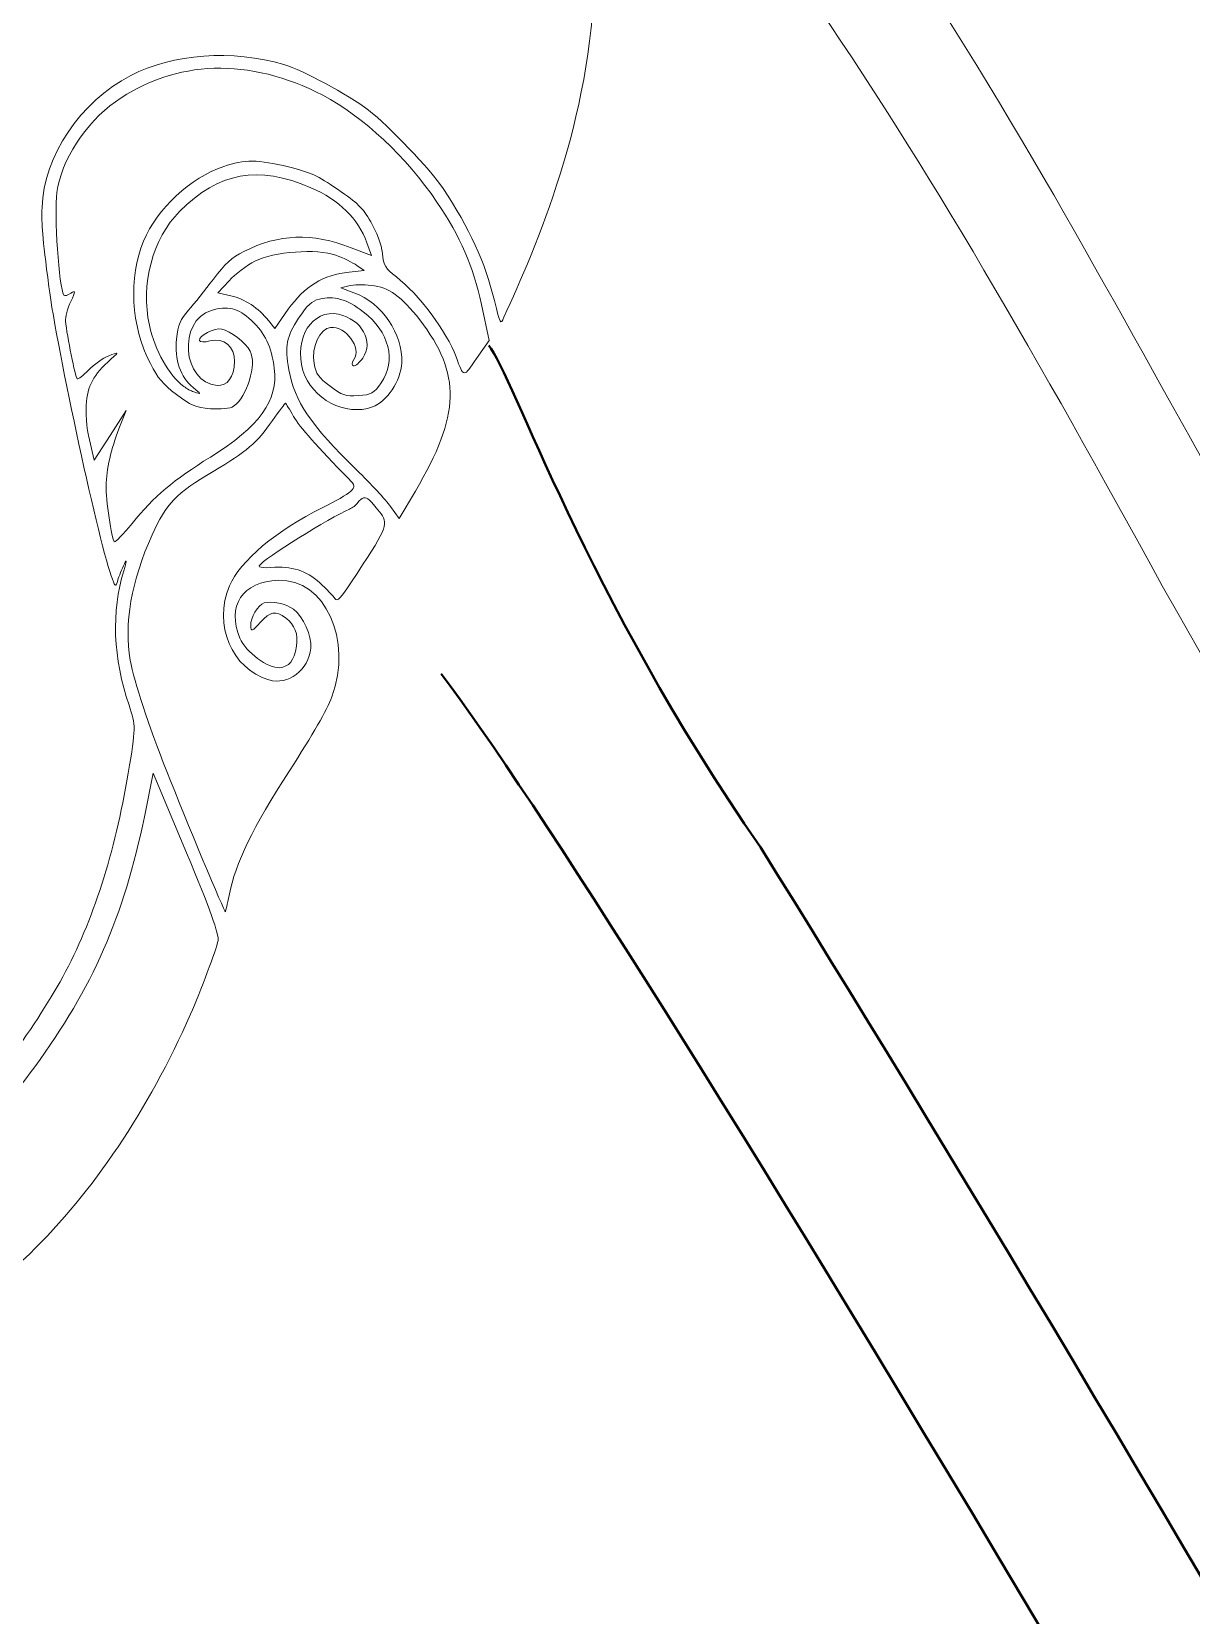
# Model space of a CAD drawing. Header units: centimetres. Extents: x -23.9 to 25.8, y -49.2 to 14.5.
# Drawn here: x -4.126 to -2.159, y 3.366 to 6.05 of the extents above; entities that cross this region are included whole.
import ezdxf

# ---------------------------------------------------------------- set-up
doc = ezdxf.new("R2010")
doc.units = ezdxf.units.CM
doc.header["$MEASUREMENT"] = 0
doc.layers.add('layer 1', color=7, linetype='Continuous')

msp = doc.modelspace()

# ---------------------------------------------------------------- linework, layer by layer
at = {"layer": 'layer 1', "color": 5, "lineweight": 20}
for points, knots in [([(-4.83993, 9.6194), (-4.84244, 9.62132), (-4.85648, 9.64132), (-4.87137, 9.66379), (-4.87137, 9.66379), (-4.87137, 9.66379), (-4.89839, 9.70472), (-4.89839, 9.70472), (-4.89839, 9.70472), (-4.89839, 9.70472), (-4.87013, 9.70276), (-4.87013, 9.70276), (-4.87013, 9.70276), (-4.79707, 9.69782), (-4.70048, 9.74921), (-4.65282, 9.81852), (-4.65282, 9.81852), (-4.6247, 9.85917), (-4.60541, 9.91473), (-4.59839, 9.97523), (-4.59839, 9.97523), (-4.58805, 10.0634), (-4.60181, 10.1578), (-4.64344, 10.28239), (-4.64344, 10.28239), (-4.65434, 10.31461), (-4.67071, 10.36478), (-4.68009, 10.39387), (-4.68009, 10.39387), (-4.68933, 10.42293), (-4.70612, 10.47488), (-4.71731, 10.50919), (-4.71731, 10.50919), (-4.75093, 10.6127), (-4.75823, 10.6357), (-4.78455, 10.72266), (-4.78455, 10.72266), (-4.79834, 10.76857), (-4.81432, 10.82368), (-4.81982, 10.84517), (-4.81982, 10.84517), (-4.82547, 10.86666), (-4.8394, 10.9204), (-4.85097, 10.96479), (-4.85097, 10.96479), (-4.8624, 11.00901), (-4.881, 11.08854), (-4.89232, 11.14144), (-4.89232, 11.14144), (-4.91077, 11.2277), (-4.91613, 11.25844), (-4.93367, 11.37241), (-4.93367, 11.37241), (-4.96094, 11.55114), (-4.95832, 11.75826), (-4.92703, 11.89537), (-4.92703, 11.89537), (-4.87218, 12.13501), (-4.70683, 12.34102), (-4.48469, 12.44645), (-4.48469, 12.44645), (-4.23732, 12.56371), (-3.96353, 12.55503), (-3.67771, 12.42069), (-3.67771, 12.42069), (-3.63361, 12.4), (-3.55794, 12.35743), (-3.49444, 12.31761), (-3.49444, 12.31761), (-2.79671, 11.86298), (-2.38746, 11.00777), (-2.07959, 10.47377), (-2.07959, 10.47377), (-0.84335, 8.33037), (1.3535, 4.41082), (1.33587, 4.40228), (1.33587, 4.40228), (1.34165, 4.3331), (1.30874, 4.27772), (1.27222, 4.18964), (1.27222, 4.18964), (1.27071, 4.1847), (-0.96724, 8.19505), (-2.18362, 10.32221), (-2.18362, 10.32221), (-2.59747, 11.07667), (-2.94901, 11.66757), (-3.45955, 12.07286), (-3.45955, 12.07286), (-3.71958, 12.27117), (-3.97771, 12.36681), (-4.19886, 12.34697), (-4.19886, 12.34697), (-4.32138, 12.33594), (-4.44168, 12.27998), (-4.55358, 12.18229), (-4.55358, 12.18229), (-4.5854, 12.15445), (-4.59891, 12.13777), (-4.64908, 12.06499), (-4.64908, 12.06499), (-4.71607, 11.96801), (-4.73011, 11.9367), (-4.76056, 11.81792), (-4.76056, 11.81792), (-4.8369, 11.51987), (-4.77668, 11.09749), (-4.58597, 10.59339), (-4.58597, 10.59339), (-4.55249, 10.50478), (-4.54723, 10.48978), (-4.52395, 10.41247), (-4.52395, 10.41247), (-4.43851, 10.12982), (-4.43247, 9.94587), (-4.50398, 9.80036), (-4.50398, 9.80036), (-4.54533, 9.71615), (-4.62703, 9.65427), (-4.72651, 9.63181), (-4.72651, 9.63181), (-4.76733, 9.62256), (-4.83471, 9.61526), (-4.83993, 9.6194)], [0, 0, 0, 0, 0.03125, 0.03125, 0.03125, 0.03125, 0.0625, 0.0625, 0.0625, 0.0625, 0.09375, 0.09375, 0.09375, 0.09375, 0.125, 0.125, 0.125, 0.125, 0.15625, 0.15625, 0.15625, 0.15625, 0.1875, 0.1875, 0.1875, 0.1875, 0.21875, 0.21875, 0.21875, 0.21875, 0.25, 0.25, 0.25, 0.25, 0.28125, 0.28125, 0.28125, 0.28125, 0.3125, 0.3125, 0.3125, 0.3125, 0.34375, 0.34375, 0.34375, 0.34375, 0.375, 0.375, 0.375, 0.375, 0.40625, 0.40625, 0.40625, 0.40625, 0.4375, 0.4375, 0.4375, 0.4375, 0.46875, 0.46875, 0.46875, 0.46875, 0.5, 0.5, 0.5, 0.5, 0.53125, 0.53125, 0.53125, 0.53125, 0.5625, 0.5625, 0.5625, 0.5625, 0.59375, 0.59375, 0.59375, 0.59375, 0.625, 0.625, 0.625, 0.625, 0.65625, 0.65625, 0.65625, 0.65625, 0.6875, 0.6875, 0.6875, 0.6875, 0.71875, 0.71875, 0.71875, 0.71875, 0.75, 0.75, 0.75, 0.75, 0.78125, 0.78125, 0.78125, 0.78125, 0.8125, 0.8125, 0.8125, 0.8125, 0.84375, 0.84375, 0.84375, 0.84375, 0.875, 0.875, 0.875, 0.875, 0.90625, 0.90625, 0.90625, 0.90625, 0.9375, 0.9375, 0.9375, 0.9375, 1, 1, 1, 1]), ([(-4.86516, 4.4085), (-4.86763, 4.41042), (-4.8817, 4.43039), (-4.89659, 4.45286), (-4.89659, 4.45286), (-4.89659, 4.45286), (-4.92358, 4.49392), (-4.92358, 4.49392), (-4.92358, 4.49392), (-4.92358, 4.49392), (-4.89535, 4.49187), (-4.89535, 4.49187), (-4.89535, 4.49187), (-4.82229, 4.48689), (-4.7257, 4.53844), (-4.67801, 4.60775), (-4.67801, 4.60775), (-4.64993, 4.64841), (-4.63063, 4.7038), (-4.62357, 4.76429), (-4.62357, 4.76429), (-4.61327, 4.85264), (-4.62703, 4.9469), (-4.66866, 5.07146), (-4.66866, 5.07146), (-4.67952, 5.10371), (-4.69593, 5.15402), (-4.70517, 5.18308), (-4.70517, 5.18308), (-4.71456, 5.21216), (-4.73135, 5.26412), (-4.74253, 5.29842), (-4.74253, 5.29842), (-4.77615, 5.40176), (-4.78345, 5.42493), (-4.80977, 5.5119), (-4.80977, 5.5119), (-4.82353, 5.55777), (-4.83954, 5.61289), (-4.84505, 5.63424), (-4.84505, 5.63424), (-4.85069, 5.65576), (-4.86463, 5.70964), (-4.8762, 5.75386), (-4.8762, 5.75386), (-4.88763, 5.79811), (-4.90622, 5.87761), (-4.91754, 5.93054), (-4.91754, 5.93054), (-4.93599, 6.01694), (-4.94136, 6.04767), (-4.95885, 6.16164), (-4.95885, 6.16164), (-4.98616, 6.34021), (-4.98355, 6.54733), (-4.95226, 6.68447), (-4.95226, 6.68447), (-4.8974, 6.92424), (-4.73205, 7.13012), (-4.50991, 7.23555), (-4.50991, 7.23555), (-4.26254, 7.35281), (-3.98872, 7.34414), (-3.70293, 7.20989), (-3.70293, 7.20989), (-3.65883, 7.18911), (-3.58316, 7.14667), (-3.51952, 7.10668), (-3.51952, 7.10668), (-2.82194, 6.65209), (-2.41268, 5.79687), (-2.10481, 5.26288), (-2.10481, 5.26288), (-0.86857, 3.11961), (1.32828, -0.79994), (1.31064, -0.80848), (1.31064, -0.80848), (1.31643, -0.87779), (1.28351, -0.93308), (1.247, -1.02125), (1.247, -1.02125), (1.24548, -1.02623), (-0.99247, 2.98415), (-2.20885, 5.11128), (-2.20885, 5.11128), (-2.62269, 5.86591), (-2.97423, 6.45667), (-3.48477, 6.86196), (-3.48477, 6.86196), (-3.7448, 7.06024), (-4.00293, 7.15602), (-4.22409, 7.13604), (-4.22409, 7.13604), (-4.34661, 7.12501), (-4.46691, 7.06922), (-4.57881, 6.97136), (-4.57881, 6.97136), (-4.61063, 6.94351), (-4.62414, 6.927), (-4.6743, 6.85423), (-4.6743, 6.85423), (-4.74126, 6.75721), (-4.75534, 6.7258), (-4.78578, 6.60716), (-4.78578, 6.60716), (-4.86212, 6.30907), (-4.8019, 5.88656), (-4.61119, 5.38249), (-4.61119, 5.38249), (-4.57771, 5.29402), (-4.57246, 5.27885), (-4.54917, 5.20154), (-4.54917, 5.20154), (-4.46373, 4.91892), (-4.45766, 4.73507), (-4.52921, 4.58956), (-4.52921, 4.58956), (-4.57055, 4.50522), (-4.65225, 4.44334), (-4.75174, 4.42104), (-4.75174, 4.42104), (-4.79255, 4.4118), (-4.85993, 4.40436), (-4.86516, 4.4085)], [0, 0, 0, 0, 0.03125, 0.03125, 0.03125, 0.03125, 0.0625, 0.0625, 0.0625, 0.0625, 0.09375, 0.09375, 0.09375, 0.09375, 0.125, 0.125, 0.125, 0.125, 0.15625, 0.15625, 0.15625, 0.15625, 0.1875, 0.1875, 0.1875, 0.1875, 0.21875, 0.21875, 0.21875, 0.21875, 0.25, 0.25, 0.25, 0.25, 0.28125, 0.28125, 0.28125, 0.28125, 0.3125, 0.3125, 0.3125, 0.3125, 0.34375, 0.34375, 0.34375, 0.34375, 0.375, 0.375, 0.375, 0.375, 0.40625, 0.40625, 0.40625, 0.40625, 0.4375, 0.4375, 0.4375, 0.4375, 0.46875, 0.46875, 0.46875, 0.46875, 0.5, 0.5, 0.5, 0.5, 0.53125, 0.53125, 0.53125, 0.53125, 0.5625, 0.5625, 0.5625, 0.5625, 0.59375, 0.59375, 0.59375, 0.59375, 0.625, 0.625, 0.625, 0.625, 0.65625, 0.65625, 0.65625, 0.65625, 0.6875, 0.6875, 0.6875, 0.6875, 0.71875, 0.71875, 0.71875, 0.71875, 0.75, 0.75, 0.75, 0.75, 0.78125, 0.78125, 0.78125, 0.78125, 0.8125, 0.8125, 0.8125, 0.8125, 0.84375, 0.84375, 0.84375, 0.84375, 0.875, 0.875, 0.875, 0.875, 0.90625, 0.90625, 0.90625, 0.90625, 0.9375, 0.9375, 0.9375, 0.9375, 1, 1, 1, 1]), ([(-4.83817, 3.91005), (-4.8394, 3.91268), (-4.8369, 3.92273), (-4.83277, 3.93225), (-4.83277, 3.93225), (-4.81157, 3.98101), (-4.79379, 4.07389), (-4.79379, 4.13604), (-4.79379, 4.13604), (-4.79379, 4.2073), (-4.81887, 4.317), (-4.84724, 4.36976), (-4.84724, 4.36976), (-4.85387, 4.38203), (-4.85316, 4.3823), (-4.80137, 4.3892), (-4.80137, 4.3892), (-4.71921, 4.40036), (-4.66577, 4.42034), (-4.60251, 4.46389), (-4.60251, 4.46389), (-4.57687, 4.48151), (-4.56752, 4.49214), (-4.5339, 4.54107), (-4.5339, 4.54107), (-4.49929, 4.59134), (-4.49379, 4.60251), (-4.48275, 4.64236), (-4.48275, 4.64236), (-4.44334, 4.78484), (-4.45174, 4.92787), (-4.51294, 5.15345), (-4.51294, 5.15345), (-4.534, 5.2313), (-4.54533, 5.26523), (-4.60128, 5.4172), (-4.60128, 5.4172), (-4.6338, 5.50581), (-4.66203, 5.58975), (-4.68986, 5.68082), (-4.68986, 5.68082), (-4.73646, 5.83309), (-4.77933, 6.04919), (-4.79047, 6.18781), (-4.79047, 6.18781), (-4.81954, 6.54871), (-4.73424, 6.81166), (-4.53471, 6.97563), (-4.53471, 6.97563), (-4.38464, 7.09898), (-4.23637, 7.13893), (-4.04646, 7.10725), (-4.04646, 7.10725), (-3.9037, 7.08341), (-3.72759, 7.0065), (-3.57187, 6.90013), (-3.57187, 6.90013), (-2.941, 6.43642), (-3.218, 5.80101), (-3.32521, 5.56644), (-3.32521, 5.56644), (-3.33071, 5.55282), (-3.33128, 5.55363), (-3.34119, 5.59442), (-3.34119, 5.59442), (-3.35731, 5.65973), (-3.38321, 5.71653), (-3.42815, 5.78433), (-3.42815, 5.78433), (-3.44921, 5.816), (-3.52104, 5.8914), (-3.55452, 5.91703), (-3.55452, 5.91703), (-3.59046, 5.9443), (-3.66529, 5.98469), (-3.6981, 5.99447), (-3.6981, 5.99447), (-3.78534, 6.02023), (-3.88648, 6.01307), (-3.95799, 5.97588), (-3.95799, 5.97588), (-4.04357, 5.93149), (-4.10531, 5.83958), (-4.10834, 5.75221), (-4.10834, 5.75221), (-4.10944, 5.72161), (-4.10806, 5.70674), (-4.09677, 5.61773), (-4.09677, 5.61773), (-4.08354, 5.51449), (-4.00981, 5.1748), (-3.98914, 5.12217), (-3.98914, 5.12217), (-3.98392, 5.10882), (-3.98364, 5.10882), (-3.98004, 5.12053), (-3.98004, 5.12053), (-3.97799, 5.12715), (-3.97288, 5.13966), (-3.96875, 5.14837), (-3.96875, 5.14837), (-3.96434, 5.15758), (-3.96462, 5.15278), (-3.9697, 5.13677), (-3.9697, 5.13677), (-3.99122, 5.06817), (-3.98804, 4.98783), (-3.96074, 4.90856), (-3.96074, 4.90856), (-3.94931, 4.87524), (-3.94931, 4.86986), (-3.96226, 4.79338), (-3.96226, 4.79338), (-3.98515, 4.65735), (-4.02166, 4.54352), (-4.07321, 4.44845), (-4.07321, 4.44845), (-4.1202, 4.36162), (-4.21361, 4.23582), (-4.26296, 4.19297), (-4.26296, 4.19297), (-4.35557, 4.1125), (-4.42062, 4.06646), (-4.49901, 4.02567), (-4.49901, 4.02567), (-4.51584, 4.01699), (-4.52974, 4.00926), (-4.5303, 4.00859), (-4.5303, 4.00859), (-4.53333, 4.00418), (-4.65748, 3.95485), (-4.69526, 3.94298), (-4.69526, 3.94298), (-4.76691, 3.92065), (-4.83566, 3.90481), (-4.83817, 3.91005)], [0, 0, 0, 0, 0.0285714, 0.0285714, 0.0285714, 0.0285714, 0.0571429, 0.0571429, 0.0571429, 0.0571429, 0.0857143, 0.0857143, 0.0857143, 0.0857143, 0.1142857, 0.1142857, 0.1142857, 0.1142857, 0.1428571, 0.1428571, 0.1428571, 0.1428571, 0.1714286, 0.1714286, 0.1714286, 0.1714286, 0.2, 0.2, 0.2, 0.2, 0.2285714, 0.2285714, 0.2285714, 0.2285714, 0.2571429, 0.2571429, 0.2571429, 0.2571429, 0.2857143, 0.2857143, 0.2857143, 0.2857143, 0.3142857, 0.3142857, 0.3142857, 0.3142857, 0.3428571, 0.3428571, 0.3428571, 0.3428571, 0.3714286, 0.3714286, 0.3714286, 0.3714286, 0.4, 0.4, 0.4, 0.4, 0.4285714, 0.4285714, 0.4285714, 0.4285714, 0.4571429, 0.4571429, 0.4571429, 0.4571429, 0.4857143, 0.4857143, 0.4857143, 0.4857143, 0.5142857, 0.5142857, 0.5142857, 0.5142857, 0.5428571, 0.5428571, 0.5428571, 0.5428571, 0.5714286, 0.5714286, 0.5714286, 0.5714286, 0.6, 0.6, 0.6, 0.6, 0.6285714, 0.6285714, 0.6285714, 0.6285714, 0.6571429, 0.6571429, 0.6571429, 0.6571429, 0.6857143, 0.6857143, 0.6857143, 0.6857143, 0.7142857, 0.7142857, 0.7142857, 0.7142857, 0.7428571, 0.7428571, 0.7428571, 0.7428571, 0.7714286, 0.7714286, 0.7714286, 0.7714286, 0.8, 0.8, 0.8, 0.8, 0.8285714, 0.8285714, 0.8285714, 0.8285714, 0.8571429, 0.8571429, 0.8571429, 0.8571429, 0.8857143, 0.8857143, 0.8857143, 0.8857143, 0.9142857, 0.9142857, 0.9142857, 0.9142857, 0.9428571, 0.9428571, 0.9428571, 0.9428571, 1, 1, 1, 1]), ([(-3.98582, 5.18597), (-3.98999, 5.18916), (-4.00043, 5.25928), (-3.9999, 5.28063), (-3.9999, 5.28063), (-3.99919, 5.30807), (-3.99108, 5.34362), (-3.97799, 5.37725), (-3.97799, 5.37725), (-3.97799, 5.37725), (-3.96586, 5.40812), (-3.96586, 5.40812), (-3.96586, 5.40812), (-3.96586, 5.40812), (-3.99288, 5.36595), (-3.99288, 5.36595), (-3.99288, 5.36595), (-3.99288, 5.36595), (-4.01972, 5.32378), (-4.01972, 5.32378), (-4.01972, 5.32378), (-4.01972, 5.32378), (-4.02816, 5.35852), (-4.02816, 5.35852), (-4.02816, 5.35852), (-4.03281, 5.37765), (-4.03503, 5.40701), (-4.03309, 5.42369), (-4.03309, 5.42369), (-4.02978, 5.45429), (-4.01821, 5.47289), (-3.98582, 5.5003), (-3.98582, 5.5003), (-3.97838, 5.50679), (-3.98032, 5.50692), (-3.99492, 5.501), (-3.99492, 5.501), (-4.00512, 5.49687), (-4.02071, 5.48597), (-4.02967, 5.47662), (-4.02967, 5.47662), (-4.03849, 5.46737), (-4.04717, 5.46075), (-4.04883, 5.46199), (-4.04883, 5.46199), (-4.05183, 5.46435), (-4.06618, 5.53517), (-4.06851, 5.55942), (-4.06851, 5.55942), (-4.06922, 5.56631), (-4.0652, 5.58121), (-4.05969, 5.59278), (-4.05969, 5.59278), (-4.05144, 5.61013), (-4.0513, 5.61262), (-4.05941, 5.60697), (-4.05941, 5.60697), (-4.06467, 5.60323), (-4.07017, 5.60186), (-4.07141, 5.60381), (-4.07141, 5.60381), (-4.0797, 5.61622), (-4.08795, 5.74105), (-4.08312, 5.77784), (-4.08312, 5.77784), (-4.07582, 5.83228), (-4.03518, 5.8951), (-3.98364, 5.93162), (-3.98364, 5.93162), (-3.88274, 6.00328), (-3.75585, 6.00715), (-3.63223, 5.94238), (-3.63223, 5.94238), (-3.56319, 5.90613), (-3.49028, 5.83807), (-3.43877, 5.76159), (-3.43877, 5.76159), (-3.39809, 5.70136), (-3.3777, 5.65425), (-3.36338, 5.5878), (-3.36338, 5.5878), (-3.36338, 5.5878), (-3.35029, 5.52703), (-3.35029, 5.52703), (-3.35029, 5.52703), (-3.35029, 5.52703), (-3.37135, 5.49646), (-3.37135, 5.49646), (-3.37135, 5.49646), (-3.39397, 5.46351), (-3.39301, 5.46351), (-3.40624, 5.49922), (-3.40624, 5.49922), (-3.4218, 5.54153), (-3.47031, 5.60629), (-3.50739, 5.63454), (-3.50739, 5.63454), (-3.52654, 5.64914), (-3.52887, 5.65314), (-3.53123, 5.6749), (-3.53123, 5.6749), (-3.53261, 5.68869), (-3.54115, 5.71155), (-3.55078, 5.7277), (-3.55078, 5.7277), (-3.56595, 5.75319), (-3.57201, 5.75897), (-3.60743, 5.78335), (-3.60743, 5.78335), (-3.64091, 5.80622), (-3.65358, 5.81204), (-3.69023, 5.82098), (-3.69023, 5.82098), (-3.74262, 5.83379), (-3.76509, 5.83393), (-3.80037, 5.82196), (-3.80037, 5.82196), (-3.85699, 5.80279), (-3.9128, 5.7507), (-3.93608, 5.69545), (-3.93608, 5.69545), (-3.96212, 5.63357), (-3.9576, 5.55101), (-3.92465, 5.48762), (-3.92465, 5.48762), (-3.91184, 5.46283), (-3.9037, 5.45318), (-3.88055, 5.43553), (-3.88055, 5.43553), (-3.85561, 5.41639), (-3.84859, 5.4135), (-3.82266, 5.41128), (-3.82266, 5.41128), (-3.8064, 5.4099), (-3.78876, 5.41168), (-3.78354, 5.41542), (-3.78354, 5.41542), (-3.76054, 5.43156), (-3.74385, 5.48681), (-3.75542, 5.50884), (-3.75542, 5.50884), (-3.76273, 5.52276), (-3.78947, 5.54358), (-3.80365, 5.54633), (-3.80365, 5.54633), (-3.81578, 5.54882), (-3.84295, 5.53477), (-3.84129, 5.5269), (-3.84129, 5.5269), (-3.84058, 5.524), (-3.83275, 5.5236), (-3.82365, 5.52609), (-3.82365, 5.52609), (-3.7998, 5.53241), (-3.78146, 5.51711), (-3.78202, 5.49108), (-3.78202, 5.49108), (-3.78245, 5.46475), (-3.79373, 5.44932), (-3.81137, 5.45069), (-3.81137, 5.45069), (-3.87078, 5.45554), (-3.87875, 5.56012), (-3.82115, 5.57788), (-3.82115, 5.57788), (-3.79388, 5.58629), (-3.7761, 5.58188), (-3.75324, 5.56079), (-3.75324, 5.56079), (-3.72992, 5.53931), (-3.71933, 5.51698), (-3.7145, 5.47921), (-3.7145, 5.47921), (-3.70762, 5.42534), (-3.73987, 5.38085), (-3.82294, 5.32929), (-3.82294, 5.32929), (-3.88539, 5.29059), (-3.91802, 5.26301), (-3.95566, 5.21684), (-3.95566, 5.21684), (-3.97055, 5.19851), (-3.98406, 5.18459), (-3.98582, 5.18583), (-3.98582, 5.18583), (-3.98582, 5.18583), (-3.98582, 5.18597), (-3.98582, 5.18597)], [0, 0, 0, 0, 0.0208333, 0.0208333, 0.0208333, 0.0208333, 0.0416667, 0.0416667, 0.0416667, 0.0416667, 0.0625, 0.0625, 0.0625, 0.0625, 0.0833333, 0.0833333, 0.0833333, 0.0833333, 0.1041667, 0.1041667, 0.1041667, 0.1041667, 0.125, 0.125, 0.125, 0.125, 0.1458333, 0.1458333, 0.1458333, 0.1458333, 0.1666667, 0.1666667, 0.1666667, 0.1666667, 0.1875, 0.1875, 0.1875, 0.1875, 0.2083333, 0.2083333, 0.2083333, 0.2083333, 0.2291667, 0.2291667, 0.2291667, 0.2291667, 0.25, 0.25, 0.25, 0.25, 0.2708333, 0.2708333, 0.2708333, 0.2708333, 0.2916667, 0.2916667, 0.2916667, 0.2916667, 0.3125, 0.3125, 0.3125, 0.3125, 0.3333333, 0.3333333, 0.3333333, 0.3333333, 0.3541667, 0.3541667, 0.3541667, 0.3541667, 0.375, 0.375, 0.375, 0.375, 0.3958333, 0.3958333, 0.3958333, 0.3958333, 0.4166667, 0.4166667, 0.4166667, 0.4166667, 0.4375, 0.4375, 0.4375, 0.4375, 0.4583333, 0.4583333, 0.4583333, 0.4583333, 0.4791667, 0.4791667, 0.4791667, 0.4791667, 0.5, 0.5, 0.5, 0.5, 0.5208333, 0.5208333, 0.5208333, 0.5208333, 0.5416667, 0.5416667, 0.5416667, 0.5416667, 0.5625, 0.5625, 0.5625, 0.5625, 0.5833333, 0.5833333, 0.5833333, 0.5833333, 0.6041667, 0.6041667, 0.6041667, 0.6041667, 0.625, 0.625, 0.625, 0.625, 0.6458333, 0.6458333, 0.6458333, 0.6458333, 0.6666667, 0.6666667, 0.6666667, 0.6666667, 0.6875, 0.6875, 0.6875, 0.6875, 0.7083333, 0.7083333, 0.7083333, 0.7083333, 0.7291667, 0.7291667, 0.7291667, 0.7291667, 0.75, 0.75, 0.75, 0.75, 0.7708333, 0.7708333, 0.7708333, 0.7708333, 0.7916667, 0.7916667, 0.7916667, 0.7916667, 0.8125, 0.8125, 0.8125, 0.8125, 0.8333333, 0.8333333, 0.8333333, 0.8333333, 0.8541667, 0.8541667, 0.8541667, 0.8541667, 0.875, 0.875, 0.875, 0.875, 0.8958333, 0.8958333, 0.8958333, 0.8958333, 0.9166667, 0.9166667, 0.9166667, 0.9166667, 0.9375, 0.9375, 0.9375, 0.9375, 0.9583333, 0.9583333, 0.9583333, 0.9583333, 1, 1, 1, 1]), ([(-3.86814, 5.44905), (-3.89297, 5.46805), (-3.91664, 5.50914), (-3.92631, 5.55266), (-3.92631, 5.55266), (-3.94158, 5.6217), (-3.92081, 5.70039), (-3.87519, 5.74559), (-3.87519, 5.74559), (-3.80778, 5.81257), (-3.74219, 5.82428), (-3.65248, 5.7857), (-3.65248, 5.7857), (-3.60426, 5.76502), (-3.57244, 5.73361), (-3.55741, 5.69242), (-3.55741, 5.69242), (-3.55741, 5.69242), (-3.54954, 5.67076), (-3.54954, 5.67076), (-3.54954, 5.67076), (-3.54954, 5.67076), (-3.58401, 5.68415), (-3.58401, 5.68415), (-3.58401, 5.68415), (-3.65082, 5.70977), (-3.70677, 5.70785), (-3.76604, 5.67766), (-3.76604, 5.67766), (-3.78671, 5.6672), (-3.79814, 5.65684), (-3.81772, 5.63094), (-3.81772, 5.63094), (-3.83148, 5.61262), (-3.8505, 5.58904), (-3.85988, 5.57845), (-3.85988, 5.57845), (-3.8742, 5.56244), (-3.87752, 5.5542), (-3.88027, 5.52925), (-3.88027, 5.52925), (-3.88415, 5.49478), (-3.87367, 5.46421), (-3.85201, 5.44713), (-3.85201, 5.44713), (-3.83769, 5.43596), (-3.83769, 5.43553), (-3.85092, 5.4398), (-3.85092, 5.4398), (-3.85656, 5.44161), (-3.86235, 5.44478), (-3.86803, 5.44918), (-3.86803, 5.44918), (-3.86803, 5.44918), (-3.86814, 5.44905), (-3.86814, 5.44905)], [0, 0, 0, 0, 0.0666667, 0.0666667, 0.0666667, 0.0666667, 0.1333333, 0.1333333, 0.1333333, 0.1333333, 0.2, 0.2, 0.2, 0.2, 0.2666667, 0.2666667, 0.2666667, 0.2666667, 0.3333333, 0.3333333, 0.3333333, 0.3333333, 0.4, 0.4, 0.4, 0.4, 0.4666667, 0.4666667, 0.4666667, 0.4666667, 0.5333333, 0.5333333, 0.5333333, 0.5333333, 0.6, 0.6, 0.6, 0.6, 0.6666667, 0.6666667, 0.6666667, 0.6666667, 0.7333333, 0.7333333, 0.7333333, 0.7333333, 0.8, 0.8, 0.8, 0.8, 0.8666667, 0.8666667, 0.8666667, 0.8666667, 1, 1, 1, 1]), ([(-3.81028, 5.60737), (-3.81028, 5.60737), (-3.79127, 5.62805), (-3.79127, 5.62805), (-3.79127, 5.62805), (-3.78093, 5.63935), (-3.76107, 5.65438), (-3.74731, 5.66141), (-3.74731, 5.66141), (-3.71545, 5.67766), (-3.64201, 5.6829), (-3.61018, 5.67133), (-3.61018, 5.67133), (-3.59738, 5.66663), (-3.5814, 5.65892), (-3.57448, 5.65408), (-3.57448, 5.65408), (-3.57448, 5.65408), (-3.56196, 5.64541), (-3.56196, 5.64541), (-3.56196, 5.64541), (-3.56196, 5.64541), (-3.58757, 5.64278), (-3.58757, 5.64278), (-3.58757, 5.64278), (-3.63043, 5.63868), (-3.66419, 5.618), (-3.69079, 5.57969), (-3.69079, 5.57969), (-3.69079, 5.57969), (-3.71355, 5.54701), (-3.71355, 5.54701), (-3.71355, 5.54701), (-3.71355, 5.54701), (-3.72427, 5.56053), (-3.72427, 5.56053), (-3.72427, 5.56053), (-3.74152, 5.58215), (-3.76438, 5.59732), (-3.78809, 5.60243), (-3.78809, 5.60243), (-3.78809, 5.60243), (-3.81028, 5.60737), (-3.81028, 5.60737)], [0, 0, 0, 0, 0.0833333, 0.0833333, 0.0833333, 0.0833333, 0.1666667, 0.1666667, 0.1666667, 0.1666667, 0.25, 0.25, 0.25, 0.25, 0.3333333, 0.3333333, 0.3333333, 0.3333333, 0.4166667, 0.4166667, 0.4166667, 0.4166667, 0.5, 0.5, 0.5, 0.5, 0.5833333, 0.5833333, 0.5833333, 0.5833333, 0.6666667, 0.6666667, 0.6666667, 0.6666667, 0.75, 0.75, 0.75, 0.75, 0.8333333, 0.8333333, 0.8333333, 0.8333333, 1, 1, 1, 1]), ([(-3.50298, 5.22525), (-3.50298, 5.22525), (-3.51758, 5.24552), (-3.51758, 5.24552), (-3.51758, 5.24552), (-3.52555, 5.25666), (-3.5512, 5.28437), (-3.57448, 5.3071), (-3.57448, 5.3071), (-3.65333, 5.38428), (-3.68003, 5.42369), (-3.68984, 5.47729), (-3.68984, 5.47729), (-3.69714, 5.51698), (-3.69397, 5.53366), (-3.6733, 5.56466), (-3.6733, 5.56466), (-3.65855, 5.58699), (-3.65125, 5.59362), (-3.63802, 5.59705), (-3.63802, 5.59705), (-3.61403, 5.60337), (-3.59103, 5.59678), (-3.56362, 5.57556), (-3.56362, 5.57556), (-3.51952, 5.54166), (-3.50724, 5.493), (-3.53314, 5.45537), (-3.53314, 5.45537), (-3.54541, 5.43748), (-3.54982, 5.43499), (-3.57201, 5.43348), (-3.57201, 5.43348), (-3.59392, 5.43196), (-3.59999, 5.43401), (-3.61996, 5.44932), (-3.61996, 5.44932), (-3.63968, 5.46421), (-3.64352, 5.46986), (-3.64698, 5.48792), (-3.64698, 5.48792), (-3.6522, 5.51479), (-3.63731, 5.54731), (-3.619, 5.54909), (-3.619, 5.54909), (-3.59322, 5.55158), (-3.56609, 5.51422), (-3.57946, 5.49465), (-3.57946, 5.49465), (-3.58344, 5.489), (-3.58373, 5.48419), (-3.58027, 5.48378), (-3.58027, 5.48378), (-3.57699, 5.48335), (-3.56979, 5.4893), (-3.56443, 5.497), (-3.56443, 5.497), (-3.54527, 5.52485), (-3.56637, 5.56301), (-3.60563, 5.57142), (-3.60563, 5.57142), (-3.65015, 5.58094), (-3.68212, 5.53023), (-3.66585, 5.47592), (-3.66585, 5.47592), (-3.65125, 5.42769), (-3.59364, 5.39763), (-3.54802, 5.41431), (-3.54802, 5.41431), (-3.52294, 5.42356), (-3.50008, 5.45799), (-3.49842, 5.489), (-3.49842, 5.489), (-3.49595, 5.53779), (-3.53204, 5.59069), (-3.57946, 5.60781), (-3.57946, 5.60781), (-3.57946, 5.60781), (-3.60193, 5.61591), (-3.60193, 5.61591), (-3.60193, 5.61591), (-3.60193, 5.61591), (-3.58814, 5.61951), (-3.58814, 5.61951), (-3.58814, 5.61951), (-3.58055, 5.62143), (-3.56334, 5.62186), (-3.54997, 5.62035), (-3.54997, 5.62035), (-3.52019, 5.61689), (-3.49871, 5.60159), (-3.46798, 5.5619), (-3.46798, 5.5619), (-3.397, 5.47013), (-3.3988, 5.40055), (-3.47528, 5.27169), (-3.47528, 5.27169), (-3.47528, 5.27169), (-3.50283, 5.22525), (-3.50283, 5.22525), (-3.50283, 5.22525), (-3.50283, 5.22525), (-3.50298, 5.22525), (-3.50298, 5.22525)], [0, 0, 0, 0, 0.037037, 0.037037, 0.037037, 0.037037, 0.0740741, 0.0740741, 0.0740741, 0.0740741, 0.1111111, 0.1111111, 0.1111111, 0.1111111, 0.1481481, 0.1481481, 0.1481481, 0.1481481, 0.1851852, 0.1851852, 0.1851852, 0.1851852, 0.2222222, 0.2222222, 0.2222222, 0.2222222, 0.2592593, 0.2592593, 0.2592593, 0.2592593, 0.2962963, 0.2962963, 0.2962963, 0.2962963, 0.3333333, 0.3333333, 0.3333333, 0.3333333, 0.3703704, 0.3703704, 0.3703704, 0.3703704, 0.4074074, 0.4074074, 0.4074074, 0.4074074, 0.4444444, 0.4444444, 0.4444444, 0.4444444, 0.4814815, 0.4814815, 0.4814815, 0.4814815, 0.5185185, 0.5185185, 0.5185185, 0.5185185, 0.5555556, 0.5555556, 0.5555556, 0.5555556, 0.5925926, 0.5925926, 0.5925926, 0.5925926, 0.6296296, 0.6296296, 0.6296296, 0.6296296, 0.6666667, 0.6666667, 0.6666667, 0.6666667, 0.7037037, 0.7037037, 0.7037037, 0.7037037, 0.7407407, 0.7407407, 0.7407407, 0.7407407, 0.7777778, 0.7777778, 0.7777778, 0.7777778, 0.8148148, 0.8148148, 0.8148148, 0.8148148, 0.8518519, 0.8518519, 0.8518519, 0.8518519, 0.8888889, 0.8888889, 0.8888889, 0.8888889, 0.9259259, 0.9259259, 0.9259259, 0.9259259, 1, 1, 1, 1]), ([(-3.79733, 4.55869), (-3.79857, 4.55704), (-3.86457, 4.71469), (-3.89696, 4.79668), (-3.89696, 4.79668), (-3.92835, 4.87604), (-3.95167, 4.94717), (-3.95869, 4.9852), (-3.95869, 4.9852), (-3.9697, 5.04584), (-3.95689, 5.11995), (-3.92176, 5.19727), (-3.92176, 5.19727), (-3.89738, 5.25101), (-3.88136, 5.26769), (-3.81801, 5.30505), (-3.81801, 5.30505), (-3.76177, 5.3381), (-3.74315, 5.35411), (-3.71768, 5.39104), (-3.71768, 5.39104), (-3.7061, 5.40772), (-3.69605, 5.42107), (-3.69535, 5.42053), (-3.69535, 5.42053), (-3.69453, 5.41982), (-3.68847, 5.4099), (-3.68183, 5.3982), (-3.68183, 5.3982), (-3.6715, 5.38014), (-3.64186, 5.34678), (-3.58814, 5.29223), (-3.58814, 5.29223), (-3.57738, 5.28134), (-3.57709, 5.27885), (-3.58538, 5.27101), (-3.58538, 5.27101), (-3.59061, 5.26604), (-3.6117, 5.25376), (-3.63223, 5.24371), (-3.63223, 5.24371), (-3.71066, 5.20514), (-3.77306, 5.15291), (-3.79056, 5.11101), (-3.79056, 5.11101), (-3.81811, 5.04499), (-3.78686, 4.97044), (-3.7236, 4.95171), (-3.7236, 4.95171), (-3.69094, 4.94192), (-3.65608, 4.96852), (-3.65276, 5.00558), (-3.65276, 5.00558), (-3.65082, 5.02626), (-3.66529, 5.05865), (-3.68197, 5.07133), (-3.68197, 5.07133), (-3.69411, 5.08071), (-3.71891, 5.08592), (-3.73186, 5.08209), (-3.73186, 5.08209), (-3.74205, 5.07903), (-3.75528, 5.05656), (-3.75447, 5.04362), (-3.75447, 5.04362), (-3.75376, 5.03289), (-3.75211, 5.03343), (-3.73807, 5.04927), (-3.73807, 5.04927), (-3.72152, 5.06773), (-3.71203, 5.06941), (-3.69549, 5.057), (-3.69549, 5.057), (-3.67965, 5.04499), (-3.67344, 5.02875), (-3.67689, 5.00861), (-3.67689, 5.00861), (-3.6813, 4.98355), (-3.68885, 4.97417), (-3.70582, 4.97239), (-3.70582, 4.97239), (-3.7247, 4.97057), (-3.76301, 4.99913), (-3.77278, 5.02213), (-3.77278, 5.02213), (-3.79596, 5.07684), (-3.76823, 5.11874), (-3.70762, 5.12053), (-3.70762, 5.12053), (-3.62863, 5.12301), (-3.58097, 5.01924), (-3.61692, 4.92292), (-3.61692, 4.92292), (-3.62535, 4.90016), (-3.64892, 4.85923), (-3.68885, 4.79765), (-3.68885, 4.79765), (-3.75115, 4.70174), (-3.78008, 4.64192), (-3.79112, 4.5864), (-3.79112, 4.5864), (-3.79402, 4.57207), (-3.79677, 4.55966), (-3.79733, 4.55869)], [0, 0, 0, 0, 0.037037, 0.037037, 0.037037, 0.037037, 0.0740741, 0.0740741, 0.0740741, 0.0740741, 0.1111111, 0.1111111, 0.1111111, 0.1111111, 0.1481481, 0.1481481, 0.1481481, 0.1481481, 0.1851852, 0.1851852, 0.1851852, 0.1851852, 0.2222222, 0.2222222, 0.2222222, 0.2222222, 0.2592593, 0.2592593, 0.2592593, 0.2592593, 0.2962963, 0.2962963, 0.2962963, 0.2962963, 0.3333333, 0.3333333, 0.3333333, 0.3333333, 0.3703704, 0.3703704, 0.3703704, 0.3703704, 0.4074074, 0.4074074, 0.4074074, 0.4074074, 0.4444444, 0.4444444, 0.4444444, 0.4444444, 0.4814815, 0.4814815, 0.4814815, 0.4814815, 0.5185185, 0.5185185, 0.5185185, 0.5185185, 0.5555556, 0.5555556, 0.5555556, 0.5555556, 0.5925926, 0.5925926, 0.5925926, 0.5925926, 0.6296296, 0.6296296, 0.6296296, 0.6296296, 0.6666667, 0.6666667, 0.6666667, 0.6666667, 0.7037037, 0.7037037, 0.7037037, 0.7037037, 0.7407407, 0.7407407, 0.7407407, 0.7407407, 0.7777778, 0.7777778, 0.7777778, 0.7777778, 0.8148148, 0.8148148, 0.8148148, 0.8148148, 0.8518519, 0.8518519, 0.8518519, 0.8518519, 0.8888889, 0.8888889, 0.8888889, 0.8888889, 0.9259259, 0.9259259, 0.9259259, 0.9259259, 1, 1, 1, 1]), ([(-3.73972, 5.14353), (-3.74054, 5.1441), (-3.74068, 5.1445), (-3.74015, 5.14518), (-3.74015, 5.14518), (-3.732, 5.15705), (-3.62024, 5.22689), (-3.58718, 5.24095), (-3.58718, 5.24095), (-3.58221, 5.24304), (-3.57586, 5.24811), (-3.57297, 5.25212), (-3.57297, 5.25212), (-3.57021, 5.25625), (-3.56566, 5.25985), (-3.56305, 5.26012), (-3.56305, 5.26012), (-3.55642, 5.26079), (-3.55191, 5.25682), (-3.53631, 5.23668), (-3.53631, 5.23668), (-3.52033, 5.21617), (-3.52157, 5.21243), (-3.57395, 5.13223), (-3.57395, 5.13223), (-3.60246, 5.08868), (-3.60757, 5.08289), (-3.6117, 5.08952), (-3.6117, 5.08952), (-3.61431, 5.09366), (-3.62588, 5.10549), (-3.63745, 5.11599), (-3.63745, 5.11599), (-3.6613, 5.13761), (-3.68406, 5.14464), (-3.72057, 5.14215), (-3.72057, 5.14215), (-3.73006, 5.14148), (-3.73736, 5.14201), (-3.73958, 5.14353), (-3.73958, 5.14353), (-3.73958, 5.14353), (-3.73972, 5.14353), (-3.73972, 5.14353)], [0, 0, 0, 0, 0.0833333, 0.0833333, 0.0833333, 0.0833333, 0.1666667, 0.1666667, 0.1666667, 0.1666667, 0.25, 0.25, 0.25, 0.25, 0.3333333, 0.3333333, 0.3333333, 0.3333333, 0.4166667, 0.4166667, 0.4166667, 0.4166667, 0.5, 0.5, 0.5, 0.5, 0.5833333, 0.5833333, 0.5833333, 0.5833333, 0.6666667, 0.6666667, 0.6666667, 0.6666667, 0.75, 0.75, 0.75, 0.75, 0.8333333, 0.8333333, 0.8333333, 0.8333333, 1, 1, 1, 1]), ([(-5.01826, 3.66379), (-5.0184, 3.6649), (-5.00627, 3.67717), (-4.9911, 3.6911), (-4.9911, 3.6911), (-4.97554, 3.70569), (-4.94192, 3.74675), (-4.91243, 3.78768), (-4.91243, 3.78768), (-4.91243, 3.78768), (-4.86103, 3.85907), (-4.86103, 3.85907), (-4.86103, 3.85907), (-4.86103, 3.85907), (-4.8194, 3.86775), (-4.8194, 3.86775), (-4.8194, 3.86775), (-4.77269, 3.87753), (-4.66838, 3.90494), (-4.66619, 3.90814), (-4.66619, 3.90814), (-4.66534, 3.90921), (-4.64703, 3.91611), (-4.62523, 3.9234), (-4.62523, 3.9234), (-4.5744, 3.94052), (-4.4487, 4.00267), (-4.39265, 4.03848), (-4.39265, 4.03848), (-4.28141, 4.10988), (-4.20218, 4.18484), (-4.12076, 4.29591), (-4.12076, 4.29591), (-4.0229, 4.42928), (-3.96956, 4.55085), (-3.93485, 4.71964), (-3.93485, 4.71964), (-3.93485, 4.71964), (-3.91968, 4.79365), (-3.91968, 4.79365), (-3.91968, 4.79365), (-3.91968, 4.79365), (-3.86334, 4.65873), (-3.86334, 4.65873), (-3.86334, 4.65873), (-3.82379, 4.56434), (-3.80778, 4.51971), (-3.80986, 4.51006), (-3.80986, 4.51006), (-3.81303, 4.49436), (-3.83977, 4.42269), (-3.85656, 4.38493), (-3.85656, 4.38493), (-3.9285, 4.22247), (-4.02138, 4.08425), (-4.1293, 3.97923), (-4.1293, 3.97923), (-4.32812, 3.78532), (-4.5799, 3.67509), (-4.85814, 3.65979), (-4.85814, 3.65979), (-4.91257, 3.65676), (-5.01756, 3.65952), (-5.01826, 3.66379)], [0, 0, 0, 0, 0.0588235, 0.0588235, 0.0588235, 0.0588235, 0.1176471, 0.1176471, 0.1176471, 0.1176471, 0.1764706, 0.1764706, 0.1764706, 0.1764706, 0.2352941, 0.2352941, 0.2352941, 0.2352941, 0.2941176, 0.2941176, 0.2941176, 0.2941176, 0.3529412, 0.3529412, 0.3529412, 0.3529412, 0.4117647, 0.4117647, 0.4117647, 0.4117647, 0.4705882, 0.4705882, 0.4705882, 0.4705882, 0.5294118, 0.5294118, 0.5294118, 0.5294118, 0.5882353, 0.5882353, 0.5882353, 0.5882353, 0.6470588, 0.6470588, 0.6470588, 0.6470588, 0.7058824, 0.7058824, 0.7058824, 0.7058824, 0.7647059, 0.7647059, 0.7647059, 0.7647059, 0.8235294, 0.8235294, 0.8235294, 0.8235294, 0.8823529, 0.8823529, 0.8823529, 0.8823529, 1, 1, 1, 1])]:
    msp.add_open_spline(points, degree=3, knots=knots, dxfattribs=at)
at = {"layer": 'layer 1', "color": 5, "lineweight": 40}
for points in [[(1.66578, 1.08122), (1.24838, 2.89016), (-1.63876, 7.9167), (-2.86494, 9.87901), (-2.86494, 9.87901), (-3.16219, 10.30745), (-3.28496, 10.67952), (-3.32535, 10.72942)], [(1.64056, -4.18261), (1.22329, -2.37354), (-1.66398, 2.70594), (-2.89017, 4.66812), (-2.89017, 4.66812), (-3.18742, 5.09668), (-3.31018, 5.46862), (-3.35058, 5.51849)]]:
    msp.add_open_spline(points, degree=3, knots=[0, 0, 0, 0, 0.3333333, 0.3333333, 0.3333333, 0.3333333, 1, 1, 1, 1], dxfattribs=at)
for points in [[(1.6637, 0.46205), (1.17271, 2.59029), (-2.77841, 9.33994), (-3.4061, 10.17283)], [(1.63848, -4.74871), (1.14748, -2.62061), (-2.80363, 4.12915), (-3.43133, 4.96203)]]:
    msp.add_open_spline(points, degree=3, dxfattribs=at)

doc.saveas('drawing.dxf')
